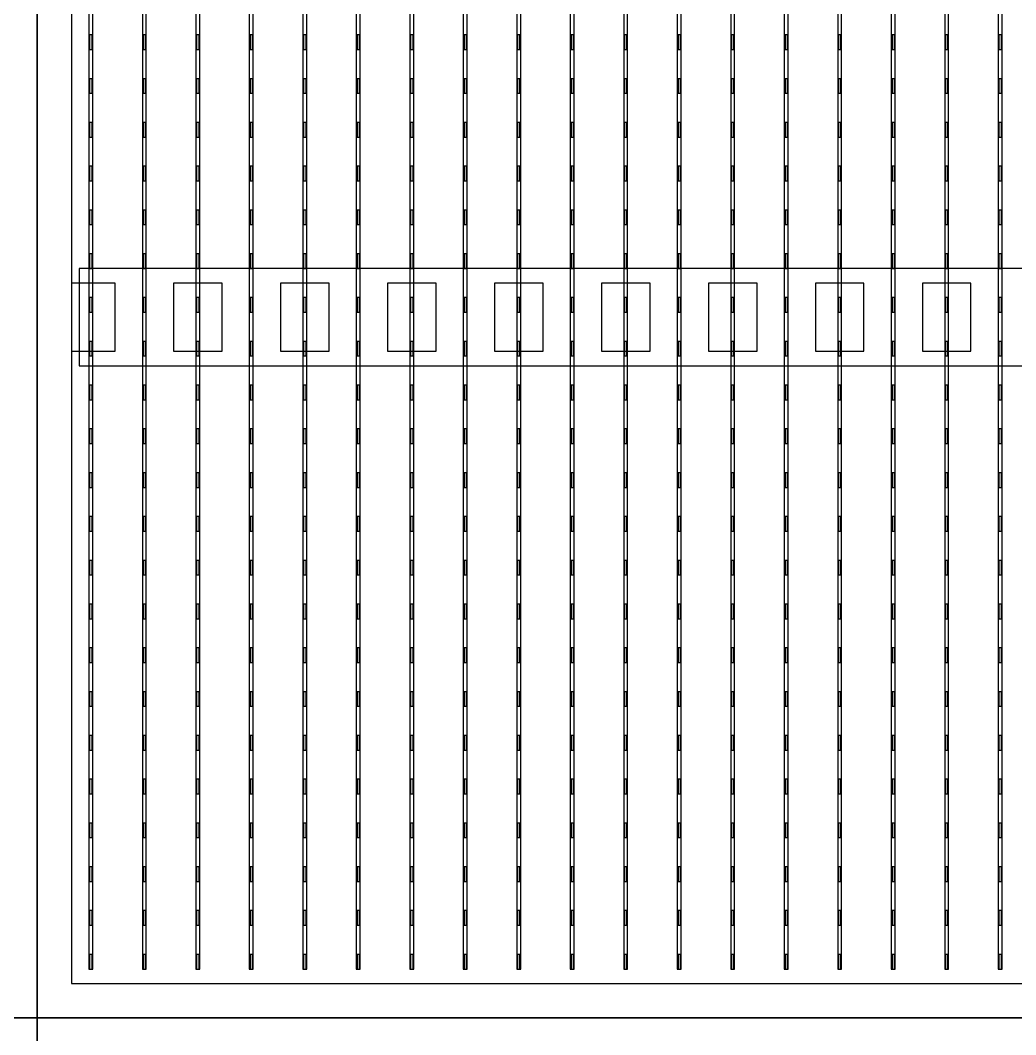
# Model space of a CAD drawing. Header units: millimetres. Extents: x -18 to 142, y -7 to 153.
# Drawn here: x 41.09 to 51.33, y 82.92 to 93.35 of the extents above; entities that cross this region are included whole.
import ezdxf

# ---------------------------------------------------------------- set-up
doc = ezdxf.new("R2010")
doc.units = ezdxf.units.MM
for name, color, linetype in [('BUSBARS', 3, 'Continuous'), ('CELLS', 5, 'Continuous'), ('CONTACT_PADS', 2, 'Continuous'), ('DICING', 4, 'Continuous'), ('FINGERS', 1, 'Continuous'), ('INSULATION', 2, 'Continuous')]:
    doc.layers.add(name, color=color, linetype=linetype)

msp = doc.modelspace()

# ---------------------------------------------------------------- linework, layer by layer
at = {"layer": 'BUSBARS'}
msp.add_lwpolyline([(61.74, 89.8), (61.74, 90.8), (41.7, 90.8), (41.7, 89.8), (61.74, 89.8)], close=True, dxfattribs=at)
at = {"layer": 'CELLS'}
for points in [[(41.27, 83.1), (41.27, 104), (20.37, 104), (20.37, 83.1), (41.27, 83.1)], [(62.17, 83.1), (62.17, 104), (41.27, 104), (41.27, 83.1), (62.17, 83.1)], [(41.27, 62.2), (41.27, 83.1), (20.37, 83.1), (20.37, 62.2), (41.27, 62.2)], [(62.17, 62.2), (62.17, 83.1), (41.27, 83.1), (41.27, 62.2), (62.17, 62.2)]]:
    msp.add_lwpolyline(points, close=True, dxfattribs=at)
at = {"layer": 'CONTACT_PADS'}
for points in [[(41.833, 93.05), (41.833, 93.2), (41.808, 93.2), (41.808, 93.05), (41.833, 93.05)], [(42.383, 93.05), (42.383, 93.2), (42.358, 93.2), (42.358, 93.05), (42.383, 93.05)], [(42.933, 93.05), (42.933, 93.2), (42.908, 93.2), (42.908, 93.05), (42.933, 93.05)], [(43.483, 93.05), (43.483, 93.2), (43.458, 93.2), (43.458, 93.05), (43.483, 93.05)], [(44.033, 93.05), (44.033, 93.2), (44.008, 93.2), (44.008, 93.05), (44.033, 93.05)], [(44.583, 93.05), (44.583, 93.2), (44.558, 93.2), (44.558, 93.05), (44.583, 93.05)], [(45.133, 93.05), (45.133, 93.2), (45.108, 93.2), (45.108, 93.05), (45.133, 93.05)], [(45.683, 93.05), (45.683, 93.2), (45.658, 93.2), (45.658, 93.05), (45.683, 93.05)], [(46.233, 93.05), (46.233, 93.2), (46.208, 93.2), (46.208, 93.05), (46.233, 93.05)], [(46.783, 93.05), (46.783, 93.2), (46.758, 93.2), (46.758, 93.05), (46.783, 93.05)], [(47.333, 93.05), (47.333, 93.2), (47.308, 93.2), (47.308, 93.05), (47.333, 93.05)], [(47.883, 93.05), (47.883, 93.2), (47.858, 93.2), (47.858, 93.05), (47.883, 93.05)], [(48.433, 93.05), (48.433, 93.2), (48.408, 93.2), (48.408, 93.05), (48.433, 93.05)], [(48.983, 93.05), (48.983, 93.2), (48.958, 93.2), (48.958, 93.05), (48.983, 93.05)], [(49.533, 93.05), (49.533, 93.2), (49.508, 93.2), (49.508, 93.05), (49.533, 93.05)], [(50.083, 93.05), (50.083, 93.2), (50.058, 93.2), (50.058, 93.05), (50.083, 93.05)], [(50.633, 93.05), (50.633, 93.2), (50.608, 93.2), (50.608, 93.05), (50.633, 93.05)], [(51.183, 93.05), (51.183, 93.2), (51.158, 93.2), (51.158, 93.05), (51.183, 93.05)], [(41.833, 92.6), (41.833, 92.75), (41.808, 92.75), (41.808, 92.6), (41.833, 92.6)], [(42.383, 92.6), (42.383, 92.75), (42.358, 92.75), (42.358, 92.6), (42.383, 92.6)], [(42.933, 92.6), (42.933, 92.75), (42.908, 92.75), (42.908, 92.6), (42.933, 92.6)], [(43.483, 92.6), (43.483, 92.75), (43.458, 92.75), (43.458, 92.6), (43.483, 92.6)], [(44.033, 92.6), (44.033, 92.75), (44.008, 92.75), (44.008, 92.6), (44.033, 92.6)], [(44.583, 92.6), (44.583, 92.75), (44.558, 92.75), (44.558, 92.6), (44.583, 92.6)], [(45.133, 92.6), (45.133, 92.75), (45.108, 92.75), (45.108, 92.6), (45.133, 92.6)], [(45.683, 92.6), (45.683, 92.75), (45.658, 92.75), (45.658, 92.6), (45.683, 92.6)], [(46.233, 92.6), (46.233, 92.75), (46.208, 92.75), (46.208, 92.6), (46.233, 92.6)], [(46.783, 92.6), (46.783, 92.75), (46.758, 92.75), (46.758, 92.6), (46.783, 92.6)], [(47.333, 92.6), (47.333, 92.75), (47.308, 92.75), (47.308, 92.6), (47.333, 92.6)], [(47.883, 92.6), (47.883, 92.75), (47.858, 92.75), (47.858, 92.6), (47.883, 92.6)], [(48.433, 92.6), (48.433, 92.75), (48.408, 92.75), (48.408, 92.6), (48.433, 92.6)], [(48.983, 92.6), (48.983, 92.75), (48.958, 92.75), (48.958, 92.6), (48.983, 92.6)], [(49.533, 92.6), (49.533, 92.75), (49.508, 92.75), (49.508, 92.6), (49.533, 92.6)], [(50.083, 92.6), (50.083, 92.75), (50.058, 92.75), (50.058, 92.6), (50.083, 92.6)], [(50.633, 92.6), (50.633, 92.75), (50.608, 92.75), (50.608, 92.6), (50.633, 92.6)], [(51.183, 92.6), (51.183, 92.75), (51.158, 92.75), (51.158, 92.6), (51.183, 92.6)], [(41.833, 92.15), (41.833, 92.3), (41.808, 92.3), (41.808, 92.15), (41.833, 92.15)], [(42.383, 92.15), (42.383, 92.3), (42.358, 92.3), (42.358, 92.15), (42.383, 92.15)], [(42.933, 92.15), (42.933, 92.3), (42.908, 92.3), (42.908, 92.15), (42.933, 92.15)], [(43.483, 92.15), (43.483, 92.3), (43.458, 92.3), (43.458, 92.15), (43.483, 92.15)], [(44.033, 92.15), (44.033, 92.3), (44.008, 92.3), (44.008, 92.15), (44.033, 92.15)], [(44.583, 92.15), (44.583, 92.3), (44.558, 92.3), (44.558, 92.15), (44.583, 92.15)], [(45.133, 92.15), (45.133, 92.3), (45.108, 92.3), (45.108, 92.15), (45.133, 92.15)], [(45.683, 92.15), (45.683, 92.3), (45.658, 92.3), (45.658, 92.15), (45.683, 92.15)], [(46.233, 92.15), (46.233, 92.3), (46.208, 92.3), (46.208, 92.15), (46.233, 92.15)], [(46.783, 92.15), (46.783, 92.3), (46.758, 92.3), (46.758, 92.15), (46.783, 92.15)], [(47.333, 92.15), (47.333, 92.3), (47.308, 92.3), (47.308, 92.15), (47.333, 92.15)], [(47.883, 92.15), (47.883, 92.3), (47.858, 92.3), (47.858, 92.15), (47.883, 92.15)], [(48.433, 92.15), (48.433, 92.3), (48.408, 92.3), (48.408, 92.15), (48.433, 92.15)], [(48.983, 92.15), (48.983, 92.3), (48.958, 92.3), (48.958, 92.15), (48.983, 92.15)], [(49.533, 92.15), (49.533, 92.3), (49.508, 92.3), (49.508, 92.15), (49.533, 92.15)], [(50.083, 92.15), (50.083, 92.3), (50.058, 92.3), (50.058, 92.15), (50.083, 92.15)], [(50.633, 92.15), (50.633, 92.3), (50.608, 92.3), (50.608, 92.15), (50.633, 92.15)], [(51.183, 92.15), (51.183, 92.3), (51.158, 92.3), (51.158, 92.15), (51.183, 92.15)], [(41.833, 91.7), (41.833, 91.85), (41.808, 91.85), (41.808, 91.7), (41.833, 91.7)], [(42.383, 91.7), (42.383, 91.85), (42.358, 91.85), (42.358, 91.7), (42.383, 91.7)], [(42.933, 91.7), (42.933, 91.85), (42.908, 91.85), (42.908, 91.7), (42.933, 91.7)], [(43.483, 91.7), (43.483, 91.85), (43.458, 91.85), (43.458, 91.7), (43.483, 91.7)], [(44.033, 91.7), (44.033, 91.85), (44.008, 91.85), (44.008, 91.7), (44.033, 91.7)], [(44.583, 91.7), (44.583, 91.85), (44.558, 91.85), (44.558, 91.7), (44.583, 91.7)], [(45.133, 91.7), (45.133, 91.85), (45.108, 91.85), (45.108, 91.7), (45.133, 91.7)], [(45.683, 91.7), (45.683, 91.85), (45.658, 91.85), (45.658, 91.7), (45.683, 91.7)], [(46.233, 91.7), (46.233, 91.85), (46.208, 91.85), (46.208, 91.7), (46.233, 91.7)], [(46.783, 91.7), (46.783, 91.85), (46.758, 91.85), (46.758, 91.7), (46.783, 91.7)], [(47.333, 91.7), (47.333, 91.85), (47.308, 91.85), (47.308, 91.7), (47.333, 91.7)], [(47.883, 91.7), (47.883, 91.85), (47.858, 91.85), (47.858, 91.7), (47.883, 91.7)], [(48.433, 91.7), (48.433, 91.85), (48.408, 91.85), (48.408, 91.7), (48.433, 91.7)], [(48.983, 91.7), (48.983, 91.85), (48.958, 91.85), (48.958, 91.7), (48.983, 91.7)], [(49.533, 91.7), (49.533, 91.85), (49.508, 91.85), (49.508, 91.7), (49.533, 91.7)], [(50.083, 91.7), (50.083, 91.85), (50.058, 91.85), (50.058, 91.7), (50.083, 91.7)], [(50.633, 91.7), (50.633, 91.85), (50.608, 91.85), (50.608, 91.7), (50.633, 91.7)], [(51.183, 91.7), (51.183, 91.85), (51.158, 91.85), (51.158, 91.7), (51.183, 91.7)], [(41.833, 91.25), (41.833, 91.4), (41.808, 91.4), (41.808, 91.25), (41.833, 91.25)], [(42.383, 91.25), (42.383, 91.4), (42.358, 91.4), (42.358, 91.25), (42.383, 91.25)], [(42.933, 91.25), (42.933, 91.4), (42.908, 91.4), (42.908, 91.25), (42.933, 91.25)], [(43.483, 91.25), (43.483, 91.4), (43.458, 91.4), (43.458, 91.25), (43.483, 91.25)], [(44.033, 91.25), (44.033, 91.4), (44.008, 91.4), (44.008, 91.25), (44.033, 91.25)], [(44.583, 91.25), (44.583, 91.4), (44.558, 91.4), (44.558, 91.25), (44.583, 91.25)], [(45.133, 91.25), (45.133, 91.4), (45.108, 91.4), (45.108, 91.25), (45.133, 91.25)], [(45.683, 91.25), (45.683, 91.4), (45.658, 91.4), (45.658, 91.25), (45.683, 91.25)], [(46.233, 91.25), (46.233, 91.4), (46.208, 91.4), (46.208, 91.25), (46.233, 91.25)], [(46.783, 91.25), (46.783, 91.4), (46.758, 91.4), (46.758, 91.25), (46.783, 91.25)], [(47.333, 91.25), (47.333, 91.4), (47.308, 91.4), (47.308, 91.25), (47.333, 91.25)], [(47.883, 91.25), (47.883, 91.4), (47.858, 91.4), (47.858, 91.25), (47.883, 91.25)], [(48.433, 91.25), (48.433, 91.4), (48.408, 91.4), (48.408, 91.25), (48.433, 91.25)], [(48.983, 91.25), (48.983, 91.4), (48.958, 91.4), (48.958, 91.25), (48.983, 91.25)], [(49.533, 91.25), (49.533, 91.4), (49.508, 91.4), (49.508, 91.25), (49.533, 91.25)], [(50.083, 91.25), (50.083, 91.4), (50.058, 91.4), (50.058, 91.25), (50.083, 91.25)], [(50.633, 91.25), (50.633, 91.4), (50.608, 91.4), (50.608, 91.25), (50.633, 91.25)], [(51.183, 91.25), (51.183, 91.4), (51.158, 91.4), (51.158, 91.25), (51.183, 91.25)], [(41.833, 90.8), (41.833, 90.95), (41.808, 90.95), (41.808, 90.8), (41.833, 90.8)], [(42.383, 90.8), (42.383, 90.95), (42.358, 90.95), (42.358, 90.8), (42.383, 90.8)], [(42.933, 90.8), (42.933, 90.95), (42.908, 90.95), (42.908, 90.8), (42.933, 90.8)], [(43.483, 90.8), (43.483, 90.95), (43.458, 90.95), (43.458, 90.8), (43.483, 90.8)], [(44.033, 90.8), (44.033, 90.95), (44.008, 90.95), (44.008, 90.8), (44.033, 90.8)], [(44.583, 90.8), (44.583, 90.95), (44.558, 90.95), (44.558, 90.8), (44.583, 90.8)], [(45.133, 90.8), (45.133, 90.95), (45.108, 90.95), (45.108, 90.8), (45.133, 90.8)], [(45.683, 90.8), (45.683, 90.95), (45.658, 90.95), (45.658, 90.8), (45.683, 90.8)], [(46.233, 90.8), (46.233, 90.95), (46.208, 90.95), (46.208, 90.8), (46.233, 90.8)], [(46.783, 90.8), (46.783, 90.95), (46.758, 90.95), (46.758, 90.8), (46.783, 90.8)], [(47.333, 90.8), (47.333, 90.95), (47.308, 90.95), (47.308, 90.8), (47.333, 90.8)], [(47.883, 90.8), (47.883, 90.95), (47.858, 90.95), (47.858, 90.8), (47.883, 90.8)], [(48.433, 90.8), (48.433, 90.95), (48.408, 90.95), (48.408, 90.8), (48.433, 90.8)], [(48.983, 90.8), (48.983, 90.95), (48.958, 90.95), (48.958, 90.8), (48.983, 90.8)], [(49.533, 90.8), (49.533, 90.95), (49.508, 90.95), (49.508, 90.8), (49.533, 90.8)], [(50.083, 90.8), (50.083, 90.95), (50.058, 90.95), (50.058, 90.8), (50.083, 90.8)], [(50.633, 90.8), (50.633, 90.95), (50.608, 90.95), (50.608, 90.8), (50.633, 90.8)], [(51.183, 90.8), (51.183, 90.95), (51.158, 90.95), (51.158, 90.8), (51.183, 90.8)], [(41.833, 90.35), (41.833, 90.5), (41.808, 90.5), (41.808, 90.35), (41.833, 90.35)], [(42.383, 90.35), (42.383, 90.5), (42.358, 90.5), (42.358, 90.35), (42.383, 90.35)], [(42.933, 90.35), (42.933, 90.5), (42.908, 90.5), (42.908, 90.35), (42.933, 90.35)], [(43.483, 90.35), (43.483, 90.5), (43.458, 90.5), (43.458, 90.35), (43.483, 90.35)], [(44.033, 90.35), (44.033, 90.5), (44.008, 90.5), (44.008, 90.35), (44.033, 90.35)], [(44.583, 90.35), (44.583, 90.5), (44.558, 90.5), (44.558, 90.35), (44.583, 90.35)], [(45.133, 90.35), (45.133, 90.5), (45.108, 90.5), (45.108, 90.35), (45.133, 90.35)], [(45.683, 90.35), (45.683, 90.5), (45.658, 90.5), (45.658, 90.35), (45.683, 90.35)], [(46.233, 90.35), (46.233, 90.5), (46.208, 90.5), (46.208, 90.35), (46.233, 90.35)], [(46.783, 90.35), (46.783, 90.5), (46.758, 90.5), (46.758, 90.35), (46.783, 90.35)], [(47.333, 90.35), (47.333, 90.5), (47.308, 90.5), (47.308, 90.35), (47.333, 90.35)], [(47.883, 90.35), (47.883, 90.5), (47.858, 90.5), (47.858, 90.35), (47.883, 90.35)], [(48.433, 90.35), (48.433, 90.5), (48.408, 90.5), (48.408, 90.35), (48.433, 90.35)], [(48.983, 90.35), (48.983, 90.5), (48.958, 90.5), (48.958, 90.35), (48.983, 90.35)], [(49.533, 90.35), (49.533, 90.5), (49.508, 90.5), (49.508, 90.35), (49.533, 90.35)], [(50.083, 90.35), (50.083, 90.5), (50.058, 90.5), (50.058, 90.35), (50.083, 90.35)], [(50.633, 90.35), (50.633, 90.5), (50.608, 90.5), (50.608, 90.35), (50.633, 90.35)], [(51.183, 90.35), (51.183, 90.5), (51.158, 90.5), (51.158, 90.35), (51.183, 90.35)], [(41.833, 89.9), (41.833, 90.05), (41.808, 90.05), (41.808, 89.9), (41.833, 89.9)], [(42.383, 89.9), (42.383, 90.05), (42.358, 90.05), (42.358, 89.9), (42.383, 89.9)], [(42.933, 89.9), (42.933, 90.05), (42.908, 90.05), (42.908, 89.9), (42.933, 89.9)], [(43.483, 89.9), (43.483, 90.05), (43.458, 90.05), (43.458, 89.9), (43.483, 89.9)], [(44.033, 89.9), (44.033, 90.05), (44.008, 90.05), (44.008, 89.9), (44.033, 89.9)], [(44.583, 89.9), (44.583, 90.05), (44.558, 90.05), (44.558, 89.9), (44.583, 89.9)], [(45.133, 89.9), (45.133, 90.05), (45.108, 90.05), (45.108, 89.9), (45.133, 89.9)], [(45.683, 89.9), (45.683, 90.05), (45.658, 90.05), (45.658, 89.9), (45.683, 89.9)], [(46.233, 89.9), (46.233, 90.05), (46.208, 90.05), (46.208, 89.9), (46.233, 89.9)], [(46.783, 89.9), (46.783, 90.05), (46.758, 90.05), (46.758, 89.9), (46.783, 89.9)], [(47.333, 89.9), (47.333, 90.05), (47.308, 90.05), (47.308, 89.9), (47.333, 89.9)], [(47.883, 89.9), (47.883, 90.05), (47.858, 90.05), (47.858, 89.9), (47.883, 89.9)], [(48.433, 89.9), (48.433, 90.05), (48.408, 90.05), (48.408, 89.9), (48.433, 89.9)], [(48.983, 89.9), (48.983, 90.05), (48.958, 90.05), (48.958, 89.9), (48.983, 89.9)], [(49.533, 89.9), (49.533, 90.05), (49.508, 90.05), (49.508, 89.9), (49.533, 89.9)], [(50.083, 89.9), (50.083, 90.05), (50.058, 90.05), (50.058, 89.9), (50.083, 89.9)], [(50.633, 89.9), (50.633, 90.05), (50.608, 90.05), (50.608, 89.9), (50.633, 89.9)], [(51.183, 89.9), (51.183, 90.05), (51.158, 90.05), (51.158, 89.9), (51.183, 89.9)], [(41.833, 89.45), (41.833, 89.6), (41.808, 89.6), (41.808, 89.45), (41.833, 89.45)], [(42.383, 89.45), (42.383, 89.6), (42.358, 89.6), (42.358, 89.45), (42.383, 89.45)], [(42.933, 89.45), (42.933, 89.6), (42.908, 89.6), (42.908, 89.45), (42.933, 89.45)], [(43.483, 89.45), (43.483, 89.6), (43.458, 89.6), (43.458, 89.45), (43.483, 89.45)], [(44.033, 89.45), (44.033, 89.6), (44.008, 89.6), (44.008, 89.45), (44.033, 89.45)], [(44.583, 89.45), (44.583, 89.6), (44.558, 89.6), (44.558, 89.45), (44.583, 89.45)], [(45.133, 89.45), (45.133, 89.6), (45.108, 89.6), (45.108, 89.45), (45.133, 89.45)], [(45.683, 89.45), (45.683, 89.6), (45.658, 89.6), (45.658, 89.45), (45.683, 89.45)], [(46.233, 89.45), (46.233, 89.6), (46.208, 89.6), (46.208, 89.45), (46.233, 89.45)], [(46.783, 89.45), (46.783, 89.6), (46.758, 89.6), (46.758, 89.45), (46.783, 89.45)], [(47.333, 89.45), (47.333, 89.6), (47.308, 89.6), (47.308, 89.45), (47.333, 89.45)], [(47.883, 89.45), (47.883, 89.6), (47.858, 89.6), (47.858, 89.45), (47.883, 89.45)], [(48.433, 89.45), (48.433, 89.6), (48.408, 89.6), (48.408, 89.45), (48.433, 89.45)], [(48.983, 89.45), (48.983, 89.6), (48.958, 89.6), (48.958, 89.45), (48.983, 89.45)], [(49.533, 89.45), (49.533, 89.6), (49.508, 89.6), (49.508, 89.45), (49.533, 89.45)], [(50.083, 89.45), (50.083, 89.6), (50.058, 89.6), (50.058, 89.45), (50.083, 89.45)], [(50.633, 89.45), (50.633, 89.6), (50.608, 89.6), (50.608, 89.45), (50.633, 89.45)], [(51.183, 89.45), (51.183, 89.6), (51.158, 89.6), (51.158, 89.45), (51.183, 89.45)], [(41.833, 89), (41.833, 89.15), (41.808, 89.15), (41.808, 89), (41.833, 89)], [(42.383, 89), (42.383, 89.15), (42.358, 89.15), (42.358, 89), (42.383, 89)], [(42.933, 89), (42.933, 89.15), (42.908, 89.15), (42.908, 89), (42.933, 89)], [(43.483, 89), (43.483, 89.15), (43.458, 89.15), (43.458, 89), (43.483, 89)], [(44.033, 89), (44.033, 89.15), (44.008, 89.15), (44.008, 89), (44.033, 89)], [(44.583, 89), (44.583, 89.15), (44.558, 89.15), (44.558, 89), (44.583, 89)], [(45.133, 89), (45.133, 89.15), (45.108, 89.15), (45.108, 89), (45.133, 89)], [(45.683, 89), (45.683, 89.15), (45.658, 89.15), (45.658, 89), (45.683, 89)], [(46.233, 89), (46.233, 89.15), (46.208, 89.15), (46.208, 89), (46.233, 89)], [(46.783, 89), (46.783, 89.15), (46.758, 89.15), (46.758, 89), (46.783, 89)], [(47.333, 89), (47.333, 89.15), (47.308, 89.15), (47.308, 89), (47.333, 89)], [(47.883, 89), (47.883, 89.15), (47.858, 89.15), (47.858, 89), (47.883, 89)], [(48.433, 89), (48.433, 89.15), (48.408, 89.15), (48.408, 89), (48.433, 89)], [(48.983, 89), (48.983, 89.15), (48.958, 89.15), (48.958, 89), (48.983, 89)], [(49.533, 89), (49.533, 89.15), (49.508, 89.15), (49.508, 89), (49.533, 89)], [(50.083, 89), (50.083, 89.15), (50.058, 89.15), (50.058, 89), (50.083, 89)], [(50.633, 89), (50.633, 89.15), (50.608, 89.15), (50.608, 89), (50.633, 89)], [(51.183, 89), (51.183, 89.15), (51.158, 89.15), (51.158, 89), (51.183, 89)], [(41.833, 88.55), (41.833, 88.7), (41.808, 88.7), (41.808, 88.55), (41.833, 88.55)], [(42.383, 88.55), (42.383, 88.7), (42.358, 88.7), (42.358, 88.55), (42.383, 88.55)], [(42.933, 88.55), (42.933, 88.7), (42.908, 88.7), (42.908, 88.55), (42.933, 88.55)], [(43.483, 88.55), (43.483, 88.7), (43.458, 88.7), (43.458, 88.55), (43.483, 88.55)], [(44.033, 88.55), (44.033, 88.7), (44.008, 88.7), (44.008, 88.55), (44.033, 88.55)], [(44.583, 88.55), (44.583, 88.7), (44.558, 88.7), (44.558, 88.55), (44.583, 88.55)], [(45.133, 88.55), (45.133, 88.7), (45.108, 88.7), (45.108, 88.55), (45.133, 88.55)], [(45.683, 88.55), (45.683, 88.7), (45.658, 88.7), (45.658, 88.55), (45.683, 88.55)], [(46.233, 88.55), (46.233, 88.7), (46.208, 88.7), (46.208, 88.55), (46.233, 88.55)], [(46.783, 88.55), (46.783, 88.7), (46.758, 88.7), (46.758, 88.55), (46.783, 88.55)], [(47.333, 88.55), (47.333, 88.7), (47.308, 88.7), (47.308, 88.55), (47.333, 88.55)], [(47.883, 88.55), (47.883, 88.7), (47.858, 88.7), (47.858, 88.55), (47.883, 88.55)], [(48.433, 88.55), (48.433, 88.7), (48.408, 88.7), (48.408, 88.55), (48.433, 88.55)], [(48.983, 88.55), (48.983, 88.7), (48.958, 88.7), (48.958, 88.55), (48.983, 88.55)], [(49.533, 88.55), (49.533, 88.7), (49.508, 88.7), (49.508, 88.55), (49.533, 88.55)], [(50.083, 88.55), (50.083, 88.7), (50.058, 88.7), (50.058, 88.55), (50.083, 88.55)], [(50.633, 88.55), (50.633, 88.7), (50.608, 88.7), (50.608, 88.55), (50.633, 88.55)], [(51.183, 88.55), (51.183, 88.7), (51.158, 88.7), (51.158, 88.55), (51.183, 88.55)], [(41.833, 88.1), (41.833, 88.25), (41.808, 88.25), (41.808, 88.1), (41.833, 88.1)], [(42.383, 88.1), (42.383, 88.25), (42.358, 88.25), (42.358, 88.1), (42.383, 88.1)], [(42.933, 88.1), (42.933, 88.25), (42.908, 88.25), (42.908, 88.1), (42.933, 88.1)], [(43.483, 88.1), (43.483, 88.25), (43.458, 88.25), (43.458, 88.1), (43.483, 88.1)], [(44.033, 88.1), (44.033, 88.25), (44.008, 88.25), (44.008, 88.1), (44.033, 88.1)], [(44.583, 88.1), (44.583, 88.25), (44.558, 88.25), (44.558, 88.1), (44.583, 88.1)], [(45.133, 88.1), (45.133, 88.25), (45.108, 88.25), (45.108, 88.1), (45.133, 88.1)], [(45.683, 88.1), (45.683, 88.25), (45.658, 88.25), (45.658, 88.1), (45.683, 88.1)], [(46.233, 88.1), (46.233, 88.25), (46.208, 88.25), (46.208, 88.1), (46.233, 88.1)], [(46.783, 88.1), (46.783, 88.25), (46.758, 88.25), (46.758, 88.1), (46.783, 88.1)], [(47.333, 88.1), (47.333, 88.25), (47.308, 88.25), (47.308, 88.1), (47.333, 88.1)], [(47.883, 88.1), (47.883, 88.25), (47.858, 88.25), (47.858, 88.1), (47.883, 88.1)], [(48.433, 88.1), (48.433, 88.25), (48.408, 88.25), (48.408, 88.1), (48.433, 88.1)], [(48.983, 88.1), (48.983, 88.25), (48.958, 88.25), (48.958, 88.1), (48.983, 88.1)], [(49.533, 88.1), (49.533, 88.25), (49.508, 88.25), (49.508, 88.1), (49.533, 88.1)], [(50.083, 88.1), (50.083, 88.25), (50.058, 88.25), (50.058, 88.1), (50.083, 88.1)], [(50.633, 88.1), (50.633, 88.25), (50.608, 88.25), (50.608, 88.1), (50.633, 88.1)], [(51.183, 88.1), (51.183, 88.25), (51.158, 88.25), (51.158, 88.1), (51.183, 88.1)], [(41.833, 87.65), (41.833, 87.8), (41.808, 87.8), (41.808, 87.65), (41.833, 87.65)], [(42.383, 87.65), (42.383, 87.8), (42.358, 87.8), (42.358, 87.65), (42.383, 87.65)], [(42.933, 87.65), (42.933, 87.8), (42.908, 87.8), (42.908, 87.65), (42.933, 87.65)], [(43.483, 87.65), (43.483, 87.8), (43.458, 87.8), (43.458, 87.65), (43.483, 87.65)], [(44.033, 87.65), (44.033, 87.8), (44.008, 87.8), (44.008, 87.65), (44.033, 87.65)], [(44.583, 87.65), (44.583, 87.8), (44.558, 87.8), (44.558, 87.65), (44.583, 87.65)], [(45.133, 87.65), (45.133, 87.8), (45.108, 87.8), (45.108, 87.65), (45.133, 87.65)], [(45.683, 87.65), (45.683, 87.8), (45.658, 87.8), (45.658, 87.65), (45.683, 87.65)], [(46.233, 87.65), (46.233, 87.8), (46.208, 87.8), (46.208, 87.65), (46.233, 87.65)], [(46.783, 87.65), (46.783, 87.8), (46.758, 87.8), (46.758, 87.65), (46.783, 87.65)], [(47.333, 87.65), (47.333, 87.8), (47.308, 87.8), (47.308, 87.65), (47.333, 87.65)], [(47.883, 87.65), (47.883, 87.8), (47.858, 87.8), (47.858, 87.65), (47.883, 87.65)], [(48.433, 87.65), (48.433, 87.8), (48.408, 87.8), (48.408, 87.65), (48.433, 87.65)], [(48.983, 87.65), (48.983, 87.8), (48.958, 87.8), (48.958, 87.65), (48.983, 87.65)], [(49.533, 87.65), (49.533, 87.8), (49.508, 87.8), (49.508, 87.65), (49.533, 87.65)], [(50.083, 87.65), (50.083, 87.8), (50.058, 87.8), (50.058, 87.65), (50.083, 87.65)], [(50.633, 87.65), (50.633, 87.8), (50.608, 87.8), (50.608, 87.65), (50.633, 87.65)], [(51.183, 87.65), (51.183, 87.8), (51.158, 87.8), (51.158, 87.65), (51.183, 87.65)], [(41.833, 87.2), (41.833, 87.35), (41.808, 87.35), (41.808, 87.2), (41.833, 87.2)], [(42.383, 87.2), (42.383, 87.35), (42.358, 87.35), (42.358, 87.2), (42.383, 87.2)], [(42.933, 87.2), (42.933, 87.35), (42.908, 87.35), (42.908, 87.2), (42.933, 87.2)], [(43.483, 87.2), (43.483, 87.35), (43.458, 87.35), (43.458, 87.2), (43.483, 87.2)], [(44.033, 87.2), (44.033, 87.35), (44.008, 87.35), (44.008, 87.2), (44.033, 87.2)], [(44.583, 87.2), (44.583, 87.35), (44.558, 87.35), (44.558, 87.2), (44.583, 87.2)], [(45.133, 87.2), (45.133, 87.35), (45.108, 87.35), (45.108, 87.2), (45.133, 87.2)], [(45.683, 87.2), (45.683, 87.35), (45.658, 87.35), (45.658, 87.2), (45.683, 87.2)], [(46.233, 87.2), (46.233, 87.35), (46.208, 87.35), (46.208, 87.2), (46.233, 87.2)], [(46.783, 87.2), (46.783, 87.35), (46.758, 87.35), (46.758, 87.2), (46.783, 87.2)], [(47.333, 87.2), (47.333, 87.35), (47.308, 87.35), (47.308, 87.2), (47.333, 87.2)], [(47.883, 87.2), (47.883, 87.35), (47.858, 87.35), (47.858, 87.2), (47.883, 87.2)], [(48.433, 87.2), (48.433, 87.35), (48.408, 87.35), (48.408, 87.2), (48.433, 87.2)], [(48.983, 87.2), (48.983, 87.35), (48.958, 87.35), (48.958, 87.2), (48.983, 87.2)], [(49.533, 87.2), (49.533, 87.35), (49.508, 87.35), (49.508, 87.2), (49.533, 87.2)], [(50.083, 87.2), (50.083, 87.35), (50.058, 87.35), (50.058, 87.2), (50.083, 87.2)], [(50.633, 87.2), (50.633, 87.35), (50.608, 87.35), (50.608, 87.2), (50.633, 87.2)], [(51.183, 87.2), (51.183, 87.35), (51.158, 87.35), (51.158, 87.2), (51.183, 87.2)], [(41.833, 86.75), (41.833, 86.9), (41.808, 86.9), (41.808, 86.75), (41.833, 86.75)], [(42.383, 86.75), (42.383, 86.9), (42.358, 86.9), (42.358, 86.75), (42.383, 86.75)], [(42.933, 86.75), (42.933, 86.9), (42.908, 86.9), (42.908, 86.75), (42.933, 86.75)], [(43.483, 86.75), (43.483, 86.9), (43.458, 86.9), (43.458, 86.75), (43.483, 86.75)], [(44.033, 86.75), (44.033, 86.9), (44.008, 86.9), (44.008, 86.75), (44.033, 86.75)], [(44.583, 86.75), (44.583, 86.9), (44.558, 86.9), (44.558, 86.75), (44.583, 86.75)], [(45.133, 86.75), (45.133, 86.9), (45.108, 86.9), (45.108, 86.75), (45.133, 86.75)], [(45.683, 86.75), (45.683, 86.9), (45.658, 86.9), (45.658, 86.75), (45.683, 86.75)], [(46.233, 86.75), (46.233, 86.9), (46.208, 86.9), (46.208, 86.75), (46.233, 86.75)], [(46.783, 86.75), (46.783, 86.9), (46.758, 86.9), (46.758, 86.75), (46.783, 86.75)], [(47.333, 86.75), (47.333, 86.9), (47.308, 86.9), (47.308, 86.75), (47.333, 86.75)], [(47.883, 86.75), (47.883, 86.9), (47.858, 86.9), (47.858, 86.75), (47.883, 86.75)], [(48.433, 86.75), (48.433, 86.9), (48.408, 86.9), (48.408, 86.75), (48.433, 86.75)], [(48.983, 86.75), (48.983, 86.9), (48.958, 86.9), (48.958, 86.75), (48.983, 86.75)], [(49.533, 86.75), (49.533, 86.9), (49.508, 86.9), (49.508, 86.75), (49.533, 86.75)], [(50.083, 86.75), (50.083, 86.9), (50.058, 86.9), (50.058, 86.75), (50.083, 86.75)], [(50.633, 86.75), (50.633, 86.9), (50.608, 86.9), (50.608, 86.75), (50.633, 86.75)], [(51.183, 86.75), (51.183, 86.9), (51.158, 86.9), (51.158, 86.75), (51.183, 86.75)], [(41.833, 86.3), (41.833, 86.45), (41.808, 86.45), (41.808, 86.3), (41.833, 86.3)], [(42.383, 86.3), (42.383, 86.45), (42.358, 86.45), (42.358, 86.3), (42.383, 86.3)], [(42.933, 86.3), (42.933, 86.45), (42.908, 86.45), (42.908, 86.3), (42.933, 86.3)], [(43.483, 86.3), (43.483, 86.45), (43.458, 86.45), (43.458, 86.3), (43.483, 86.3)], [(44.033, 86.3), (44.033, 86.45), (44.008, 86.45), (44.008, 86.3), (44.033, 86.3)], [(44.583, 86.3), (44.583, 86.45), (44.558, 86.45), (44.558, 86.3), (44.583, 86.3)], [(45.133, 86.3), (45.133, 86.45), (45.108, 86.45), (45.108, 86.3), (45.133, 86.3)], [(45.683, 86.3), (45.683, 86.45), (45.658, 86.45), (45.658, 86.3), (45.683, 86.3)], [(46.233, 86.3), (46.233, 86.45), (46.208, 86.45), (46.208, 86.3), (46.233, 86.3)], [(46.783, 86.3), (46.783, 86.45), (46.758, 86.45), (46.758, 86.3), (46.783, 86.3)], [(47.333, 86.3), (47.333, 86.45), (47.308, 86.45), (47.308, 86.3), (47.333, 86.3)], [(47.883, 86.3), (47.883, 86.45), (47.858, 86.45), (47.858, 86.3), (47.883, 86.3)], [(48.433, 86.3), (48.433, 86.45), (48.408, 86.45), (48.408, 86.3), (48.433, 86.3)], [(48.983, 86.3), (48.983, 86.45), (48.958, 86.45), (48.958, 86.3), (48.983, 86.3)], [(49.533, 86.3), (49.533, 86.45), (49.508, 86.45), (49.508, 86.3), (49.533, 86.3)], [(50.083, 86.3), (50.083, 86.45), (50.058, 86.45), (50.058, 86.3), (50.083, 86.3)], [(50.633, 86.3), (50.633, 86.45), (50.608, 86.45), (50.608, 86.3), (50.633, 86.3)], [(51.183, 86.3), (51.183, 86.45), (51.158, 86.45), (51.158, 86.3), (51.183, 86.3)], [(41.833, 85.85), (41.833, 86), (41.808, 86), (41.808, 85.85), (41.833, 85.85)], [(42.383, 85.85), (42.383, 86), (42.358, 86), (42.358, 85.85), (42.383, 85.85)], [(42.933, 85.85), (42.933, 86), (42.908, 86), (42.908, 85.85), (42.933, 85.85)], [(43.483, 85.85), (43.483, 86), (43.458, 86), (43.458, 85.85), (43.483, 85.85)], [(44.033, 85.85), (44.033, 86), (44.008, 86), (44.008, 85.85), (44.033, 85.85)], [(44.583, 85.85), (44.583, 86), (44.558, 86), (44.558, 85.85), (44.583, 85.85)], [(45.133, 85.85), (45.133, 86), (45.108, 86), (45.108, 85.85), (45.133, 85.85)], [(45.683, 85.85), (45.683, 86), (45.658, 86), (45.658, 85.85), (45.683, 85.85)], [(46.233, 85.85), (46.233, 86), (46.208, 86), (46.208, 85.85), (46.233, 85.85)], [(46.783, 85.85), (46.783, 86), (46.758, 86), (46.758, 85.85), (46.783, 85.85)], [(47.333, 85.85), (47.333, 86), (47.308, 86), (47.308, 85.85), (47.333, 85.85)], [(47.883, 85.85), (47.883, 86), (47.858, 86), (47.858, 85.85), (47.883, 85.85)], [(48.433, 85.85), (48.433, 86), (48.408, 86), (48.408, 85.85), (48.433, 85.85)], [(48.983, 85.85), (48.983, 86), (48.958, 86), (48.958, 85.85), (48.983, 85.85)], [(49.533, 85.85), (49.533, 86), (49.508, 86), (49.508, 85.85), (49.533, 85.85)], [(50.083, 85.85), (50.083, 86), (50.058, 86), (50.058, 85.85), (50.083, 85.85)], [(50.633, 85.85), (50.633, 86), (50.608, 86), (50.608, 85.85), (50.633, 85.85)], [(51.183, 85.85), (51.183, 86), (51.158, 86), (51.158, 85.85), (51.183, 85.85)], [(41.833, 85.4), (41.833, 85.55), (41.808, 85.55), (41.808, 85.4), (41.833, 85.4)], [(42.383, 85.4), (42.383, 85.55), (42.358, 85.55), (42.358, 85.4), (42.383, 85.4)], [(42.933, 85.4), (42.933, 85.55), (42.908, 85.55), (42.908, 85.4), (42.933, 85.4)], [(43.483, 85.4), (43.483, 85.55), (43.458, 85.55), (43.458, 85.4), (43.483, 85.4)], [(44.033, 85.4), (44.033, 85.55), (44.008, 85.55), (44.008, 85.4), (44.033, 85.4)], [(44.583, 85.4), (44.583, 85.55), (44.558, 85.55), (44.558, 85.4), (44.583, 85.4)], [(45.133, 85.4), (45.133, 85.55), (45.108, 85.55), (45.108, 85.4), (45.133, 85.4)], [(45.683, 85.4), (45.683, 85.55), (45.658, 85.55), (45.658, 85.4), (45.683, 85.4)], [(46.233, 85.4), (46.233, 85.55), (46.208, 85.55), (46.208, 85.4), (46.233, 85.4)], [(46.783, 85.4), (46.783, 85.55), (46.758, 85.55), (46.758, 85.4), (46.783, 85.4)], [(47.333, 85.4), (47.333, 85.55), (47.308, 85.55), (47.308, 85.4), (47.333, 85.4)], [(47.883, 85.4), (47.883, 85.55), (47.858, 85.55), (47.858, 85.4), (47.883, 85.4)], [(48.433, 85.4), (48.433, 85.55), (48.408, 85.55), (48.408, 85.4), (48.433, 85.4)], [(48.983, 85.4), (48.983, 85.55), (48.958, 85.55), (48.958, 85.4), (48.983, 85.4)], [(49.533, 85.4), (49.533, 85.55), (49.508, 85.55), (49.508, 85.4), (49.533, 85.4)], [(50.083, 85.4), (50.083, 85.55), (50.058, 85.55), (50.058, 85.4), (50.083, 85.4)], [(50.633, 85.4), (50.633, 85.55), (50.608, 85.55), (50.608, 85.4), (50.633, 85.4)], [(51.183, 85.4), (51.183, 85.55), (51.158, 85.55), (51.158, 85.4), (51.183, 85.4)], [(41.833, 84.95), (41.833, 85.1), (41.808, 85.1), (41.808, 84.95), (41.833, 84.95)], [(42.383, 84.95), (42.383, 85.1), (42.358, 85.1), (42.358, 84.95), (42.383, 84.95)], [(42.933, 84.95), (42.933, 85.1), (42.908, 85.1), (42.908, 84.95), (42.933, 84.95)], [(43.483, 84.95), (43.483, 85.1), (43.458, 85.1), (43.458, 84.95), (43.483, 84.95)], [(44.033, 84.95), (44.033, 85.1), (44.008, 85.1), (44.008, 84.95), (44.033, 84.95)], [(44.583, 84.95), (44.583, 85.1), (44.558, 85.1), (44.558, 84.95), (44.583, 84.95)], [(45.133, 84.95), (45.133, 85.1), (45.108, 85.1), (45.108, 84.95), (45.133, 84.95)], [(45.683, 84.95), (45.683, 85.1), (45.658, 85.1), (45.658, 84.95), (45.683, 84.95)], [(46.233, 84.95), (46.233, 85.1), (46.208, 85.1), (46.208, 84.95), (46.233, 84.95)], [(46.783, 84.95), (46.783, 85.1), (46.758, 85.1), (46.758, 84.95), (46.783, 84.95)], [(47.333, 84.95), (47.333, 85.1), (47.308, 85.1), (47.308, 84.95), (47.333, 84.95)], [(47.883, 84.95), (47.883, 85.1), (47.858, 85.1), (47.858, 84.95), (47.883, 84.95)], [(48.433, 84.95), (48.433, 85.1), (48.408, 85.1), (48.408, 84.95), (48.433, 84.95)], [(48.983, 84.95), (48.983, 85.1), (48.958, 85.1), (48.958, 84.95), (48.983, 84.95)], [(49.533, 84.95), (49.533, 85.1), (49.508, 85.1), (49.508, 84.95), (49.533, 84.95)], [(50.083, 84.95), (50.083, 85.1), (50.058, 85.1), (50.058, 84.95), (50.083, 84.95)], [(50.633, 84.95), (50.633, 85.1), (50.608, 85.1), (50.608, 84.95), (50.633, 84.95)], [(51.183, 84.95), (51.183, 85.1), (51.158, 85.1), (51.158, 84.95), (51.183, 84.95)], [(41.833, 84.5), (41.833, 84.65), (41.808, 84.65), (41.808, 84.5), (41.833, 84.5)], [(42.383, 84.5), (42.383, 84.65), (42.358, 84.65), (42.358, 84.5), (42.383, 84.5)], [(42.933, 84.5), (42.933, 84.65), (42.908, 84.65), (42.908, 84.5), (42.933, 84.5)], [(43.483, 84.5), (43.483, 84.65), (43.458, 84.65), (43.458, 84.5), (43.483, 84.5)], [(44.033, 84.5), (44.033, 84.65), (44.008, 84.65), (44.008, 84.5), (44.033, 84.5)], [(44.583, 84.5), (44.583, 84.65), (44.558, 84.65), (44.558, 84.5), (44.583, 84.5)], [(45.133, 84.5), (45.133, 84.65), (45.108, 84.65), (45.108, 84.5), (45.133, 84.5)], [(45.683, 84.5), (45.683, 84.65), (45.658, 84.65), (45.658, 84.5), (45.683, 84.5)], [(46.233, 84.5), (46.233, 84.65), (46.208, 84.65), (46.208, 84.5), (46.233, 84.5)], [(46.783, 84.5), (46.783, 84.65), (46.758, 84.65), (46.758, 84.5), (46.783, 84.5)], [(47.333, 84.5), (47.333, 84.65), (47.308, 84.65), (47.308, 84.5), (47.333, 84.5)], [(47.883, 84.5), (47.883, 84.65), (47.858, 84.65), (47.858, 84.5), (47.883, 84.5)], [(48.433, 84.5), (48.433, 84.65), (48.408, 84.65), (48.408, 84.5), (48.433, 84.5)], [(48.983, 84.5), (48.983, 84.65), (48.958, 84.65), (48.958, 84.5), (48.983, 84.5)], [(49.533, 84.5), (49.533, 84.65), (49.508, 84.65), (49.508, 84.5), (49.533, 84.5)], [(50.083, 84.5), (50.083, 84.65), (50.058, 84.65), (50.058, 84.5), (50.083, 84.5)], [(50.633, 84.5), (50.633, 84.65), (50.608, 84.65), (50.608, 84.5), (50.633, 84.5)], [(51.183, 84.5), (51.183, 84.65), (51.158, 84.65), (51.158, 84.5), (51.183, 84.5)], [(41.833, 84.05), (41.833, 84.2), (41.808, 84.2), (41.808, 84.05), (41.833, 84.05)], [(42.383, 84.05), (42.383, 84.2), (42.358, 84.2), (42.358, 84.05), (42.383, 84.05)], [(42.933, 84.05), (42.933, 84.2), (42.908, 84.2), (42.908, 84.05), (42.933, 84.05)], [(43.483, 84.05), (43.483, 84.2), (43.458, 84.2), (43.458, 84.05), (43.483, 84.05)], [(44.033, 84.05), (44.033, 84.2), (44.008, 84.2), (44.008, 84.05), (44.033, 84.05)], [(44.583, 84.05), (44.583, 84.2), (44.558, 84.2), (44.558, 84.05), (44.583, 84.05)], [(45.133, 84.05), (45.133, 84.2), (45.108, 84.2), (45.108, 84.05), (45.133, 84.05)], [(45.683, 84.05), (45.683, 84.2), (45.658, 84.2), (45.658, 84.05), (45.683, 84.05)], [(46.233, 84.05), (46.233, 84.2), (46.208, 84.2), (46.208, 84.05), (46.233, 84.05)], [(46.783, 84.05), (46.783, 84.2), (46.758, 84.2), (46.758, 84.05), (46.783, 84.05)], [(47.333, 84.05), (47.333, 84.2), (47.308, 84.2), (47.308, 84.05), (47.333, 84.05)], [(47.883, 84.05), (47.883, 84.2), (47.858, 84.2), (47.858, 84.05), (47.883, 84.05)], [(48.433, 84.05), (48.433, 84.2), (48.408, 84.2), (48.408, 84.05), (48.433, 84.05)], [(48.983, 84.05), (48.983, 84.2), (48.958, 84.2), (48.958, 84.05), (48.983, 84.05)], [(49.533, 84.05), (49.533, 84.2), (49.508, 84.2), (49.508, 84.05), (49.533, 84.05)], [(50.083, 84.05), (50.083, 84.2), (50.058, 84.2), (50.058, 84.05), (50.083, 84.05)], [(50.633, 84.05), (50.633, 84.2), (50.608, 84.2), (50.608, 84.05), (50.633, 84.05)], [(51.183, 84.05), (51.183, 84.2), (51.158, 84.2), (51.158, 84.05), (51.183, 84.05)], [(41.833, 83.6), (41.833, 83.75), (41.808, 83.75), (41.808, 83.6), (41.833, 83.6)], [(42.383, 83.6), (42.383, 83.75), (42.358, 83.75), (42.358, 83.6), (42.383, 83.6)], [(42.933, 83.6), (42.933, 83.75), (42.908, 83.75), (42.908, 83.6), (42.933, 83.6)], [(43.483, 83.6), (43.483, 83.75), (43.458, 83.75), (43.458, 83.6), (43.483, 83.6)], [(44.033, 83.6), (44.033, 83.75), (44.008, 83.75), (44.008, 83.6), (44.033, 83.6)], [(44.583, 83.6), (44.583, 83.75), (44.558, 83.75), (44.558, 83.6), (44.583, 83.6)], [(45.133, 83.6), (45.133, 83.75), (45.108, 83.75), (45.108, 83.6), (45.133, 83.6)], [(45.683, 83.6), (45.683, 83.75), (45.658, 83.75), (45.658, 83.6), (45.683, 83.6)], [(46.233, 83.6), (46.233, 83.75), (46.208, 83.75), (46.208, 83.6), (46.233, 83.6)], [(46.783, 83.6), (46.783, 83.75), (46.758, 83.75), (46.758, 83.6), (46.783, 83.6)], [(47.333, 83.6), (47.333, 83.75), (47.308, 83.75), (47.308, 83.6), (47.333, 83.6)], [(47.883, 83.6), (47.883, 83.75), (47.858, 83.75), (47.858, 83.6), (47.883, 83.6)], [(48.433, 83.6), (48.433, 83.75), (48.408, 83.75), (48.408, 83.6), (48.433, 83.6)], [(48.983, 83.6), (48.983, 83.75), (48.958, 83.75), (48.958, 83.6), (48.983, 83.6)], [(49.533, 83.6), (49.533, 83.75), (49.508, 83.75), (49.508, 83.6), (49.533, 83.6)], [(50.083, 83.6), (50.083, 83.75), (50.058, 83.75), (50.058, 83.6), (50.083, 83.6)], [(50.633, 83.6), (50.633, 83.75), (50.608, 83.75), (50.608, 83.6), (50.633, 83.6)], [(51.183, 83.6), (51.183, 83.75), (51.158, 83.75), (51.158, 83.6), (51.183, 83.6)]]:
    msp.add_lwpolyline(points, close=True, dxfattribs=at)
at = {"layer": 'DICING'}
for p, q in [((41.27, -7.35), (41.27, 152.65)), ((41.27, -7.35), (41.27, 152.65)), ((41.27, -7.35), (41.27, 152.65)), ((41.27, -7.35), (41.27, 152.65)), ((41.27, -7.35), (41.27, 152.65)), ((41.27, -7.35), (41.27, 152.65)), ((41.27, -7.35), (41.27, 131.75)), ((41.27, -7.35), (41.27, 131.75)), ((41.27, -7.35), (41.27, 131.75)), ((41.27, -7.35), (41.27, 131.75)), ((41.27, -7.35), (41.27, 131.75)), ((41.27, -7.35), (41.27, 131.75)), ((41.27, -7.35), (41.27, 110.85)), ((41.27, -7.35), (41.27, 110.85)), ((41.27, -7.35), (41.27, 110.85)), ((41.27, -7.35), (41.27, 110.85)), ((41.27, -7.35), (41.27, 110.85)), ((41.27, -7.35), (41.27, 110.85)), ((41.27, -7.35), (41.27, 89.95)), ((41.27, -7.35), (41.27, 89.95)), ((41.27, -7.35), (41.27, 89.95)), ((41.27, -7.35), (41.27, 89.95)), ((41.27, -7.35), (41.27, 89.95)), ((41.27, -7.35), (41.27, 89.95)), ((-17.83, 83.1), (142.17, 83.1)), ((-17.83, 83.1), (142.17, 83.1)), ((-17.83, 83.1), (142.17, 83.1)), ((-17.83, 83.1), (142.17, 83.1)), ((-17.83, 83.1), (142.17, 83.1)), ((-17.83, 83.1), (142.17, 83.1)), ((-17.83, 83.1), (142.17, 83.1)), ((-17.83, 83.1), (142.17, 83.1)), ((-17.83, 83.1), (142.17, 83.1)), ((-17.83, 83.1), (142.17, 83.1)), ((-17.83, 83.1), (142.17, 83.1)), ((-17.83, 83.1), (142.17, 83.1)), ((-17.83, 83.1), (142.17, 83.1)), ((-17.83, 83.1), (142.17, 83.1)), ((-17.83, 83.1), (142.17, 83.1)), ((-17.83, 83.1), (142.17, 83.1)), ((-17.83, 83.1), (142.17, 83.1)), ((-17.83, 83.1), (142.17, 83.1)), ((-17.83, 83.1), (142.17, 83.1)), ((-17.83, 83.1), (142.17, 83.1)), ((-17.83, 83.1), (142.17, 83.1)), ((-17.83, 83.1), (142.17, 83.1)), ((-17.83, 83.1), (142.17, 83.1)), ((-17.83, 83.1), (142.17, 83.1))]:
    msp.add_line(p, q, dxfattribs=at)
at = {"layer": 'FINGERS'}
for points in [[(41.84, 83.6), (41.84, 103.5), (41.8, 103.5), (41.8, 83.6), (41.84, 83.6)], [(42.39, 83.6), (42.39, 103.5), (42.35, 103.5), (42.35, 83.6), (42.39, 83.6)], [(42.94, 83.6), (42.94, 103.5), (42.9, 103.5), (42.9, 83.6), (42.94, 83.6)], [(43.49, 83.6), (43.49, 103.5), (43.45, 103.5), (43.45, 83.6), (43.49, 83.6)], [(44.04, 83.6), (44.04, 103.5), (44, 103.5), (44, 83.6), (44.04, 83.6)], [(44.59, 83.6), (44.59, 103.5), (44.55, 103.5), (44.55, 83.6), (44.59, 83.6)], [(45.14, 83.6), (45.14, 103.5), (45.1, 103.5), (45.1, 83.6), (45.14, 83.6)], [(45.69, 83.6), (45.69, 103.5), (45.65, 103.5), (45.65, 83.6), (45.69, 83.6)], [(46.24, 83.6), (46.24, 103.5), (46.2, 103.5), (46.2, 83.6), (46.24, 83.6)], [(46.79, 83.6), (46.79, 103.5), (46.75, 103.5), (46.75, 83.6), (46.79, 83.6)], [(47.34, 83.6), (47.34, 103.5), (47.3, 103.5), (47.3, 83.6), (47.34, 83.6)], [(47.89, 83.6), (47.89, 103.5), (47.85, 103.5), (47.85, 83.6), (47.89, 83.6)], [(48.44, 83.6), (48.44, 103.5), (48.4, 103.5), (48.4, 83.6), (48.44, 83.6)], [(48.99, 83.6), (48.99, 103.5), (48.95, 103.5), (48.95, 83.6), (48.99, 83.6)], [(49.54, 83.6), (49.54, 103.5), (49.5, 103.5), (49.5, 83.6), (49.54, 83.6)], [(50.09, 83.6), (50.09, 103.5), (50.05, 103.5), (50.05, 83.6), (50.09, 83.6)], [(50.64, 83.6), (50.64, 103.5), (50.6, 103.5), (50.6, 83.6), (50.64, 83.6)], [(51.19, 83.6), (51.19, 103.5), (51.15, 103.5), (51.15, 83.6), (51.19, 83.6)]]:
    msp.add_lwpolyline(points, close=True, dxfattribs=at)
at = {"layer": 'INSULATION'}
for points in [[(61.82, 83.45), (61.82, 103.65), (41.62, 103.65), (41.62, 83.45), (61.82, 83.45)], [(42.07, 89.95), (42.07, 90.65), (41.62, 90.65), (41.62, 89.95), (42.07, 89.95)], [(43.17, 89.95), (43.17, 90.65), (42.67, 90.65), (42.67, 89.95), (43.17, 89.95)], [(44.27, 89.95), (44.27, 90.65), (43.77, 90.65), (43.77, 89.95), (44.27, 89.95)], [(45.37, 89.95), (45.37, 90.65), (44.87, 90.65), (44.87, 89.95), (45.37, 89.95)], [(46.47, 89.95), (46.47, 90.65), (45.97, 90.65), (45.97, 89.95), (46.47, 89.95)], [(47.57, 89.95), (47.57, 90.65), (47.07, 90.65), (47.07, 89.95), (47.57, 89.95)], [(48.67, 89.95), (48.67, 90.65), (48.17, 90.65), (48.17, 89.95), (48.67, 89.95)], [(49.77, 89.95), (49.77, 90.65), (49.27, 90.65), (49.27, 89.95), (49.77, 89.95)], [(50.87, 89.95), (50.87, 90.65), (50.37, 90.65), (50.37, 89.95), (50.87, 89.95)]]:
    msp.add_lwpolyline(points, close=True, dxfattribs=at)

doc.saveas('drawing.dxf')
